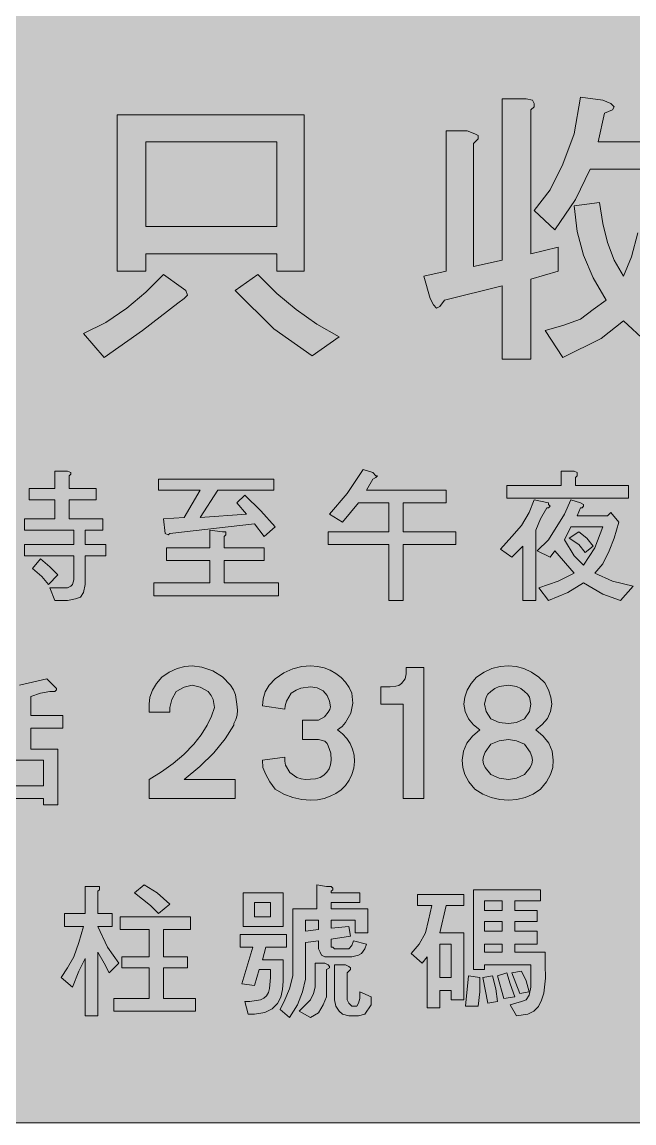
# Model space of a CAD drawing. Header units: metres. Extents: x 10 to 560, y 12 to 260.
# Drawn here: x 302.7 to 371.6, y 11.9 to 135.9 of the extents above; entities that cross this region are included whole.
import ezdxf

# ---------------------------------------------------------------- set-up
doc = ezdxf.new("R2010")
doc.units = ezdxf.units.M
doc.layers.add('FILL_FIREBRICK_C36B00', color=7, linetype='Continuous', true_color=0xc36b00)
doc.layers.add('FILL_WHITE_FFFFFF', color=7, linetype='Continuous', true_color=0xffffff)

msp = doc.modelspace()

# ---------------------------------------------------------------- hatches: boundary and pattern name
at = {"layer": 'FILL_FIREBRICK_C36B00', "true_color": 0xc36b00}
h = msp.add_hatch(color=7, dxfattribs=at)
h.dxf.hatch_style = 1
h.paths.add_polyline_path([(553.87, 259.79), (555.21, 259.38), (556.42, 258.71), (557.46, 257.76), (558.33, 256.72), (559.01, 255.51), (559.46, 254.17), (559.62, 252.72), (559.62, 18.9), (559.49, 17.64), (559.08, 16.38), (558.41, 15.05), (557.46, 13.86), (556.32, 12.94), (555.08, 12.33), (553.76, 11.99), (552.42, 11.88), (17.46, 11.88), (16.12, 11.99), (14.81, 12.33), (13.56, 12.94), (12.42, 13.86), (11.5, 15.03), (10.89, 16.31), (10.55, 17.63), (10.44, 18.9), (10.44, 252.72), (10.49, 254.07), (10.8, 255.42), (11.48, 256.66), (12.42, 257.76), (13.52, 258.71), (14.76, 259.38), (16.11, 259.79), (17.46, 259.92), (552.42, 259.92), (553.87, 259.79)])
at = {"layer": 'FILL_WHITE_FFFFFF', "true_color": 0xffffff}
h = msp.add_hatch(color=7, dxfattribs=at)
h.dxf.hatch_style = 1
h.paths.add_polyline_path([(350.46, 107.82), (350.46, 123.66), (352.8, 123.66), (353.7, 123.3), (354.06, 123.12), (354.06, 122.76), (353.52, 122.22), (353.52, 108.36), (356.76, 109.08), (356.76, 127.26), (359.46, 127.26), (360.18, 127.08), (360.36, 126.72), (360.36, 126.36), (360, 126), (360, 109.8), (363.06, 110.52), (363.06, 107.82), (360, 106.92), (360, 97.92), (356.76, 97.92), (356.76, 106.2), (350.28, 104.58), (349.74, 103.86), (349.38, 103.68), (349.02, 104.04), (348.66, 104.76), (347.94, 107.28), (350.46, 107.82)])
h = msp.add_hatch(color=7, dxfattribs=at)
h.dxf.hatch_style = 1
h.paths.add_polyline_path([(362.16, 117), (363.6, 119.88), (364.86, 123.3), (365.58, 127.44), (368.1, 127.08), (369, 126.72), (369.36, 126.36), (369.18, 126), (368.28, 125.64), (367.56, 122.4), (377.82, 122.4), (377.82, 119.34), (375.84, 119.34), (375.66, 115.2), (375.12, 111.24), (374.04, 107.82), (372.6, 104.76), (375.12, 102.42), (378.18, 100.62), (375.84, 97.92), (372.96, 99.9), (370.44, 102.24), (367.92, 100.26), (363.6, 98.1), (361.62, 101.16), (363.6, 101.7), (365.58, 102.42), (367.02, 103.5), (368.46, 104.58), (367.02, 107.1), (365.94, 109.62), (365.22, 112.32), (364.86, 115.2), (367.74, 115.56), (368.1, 113.22), (368.64, 111.06), (369.36, 109.08), (370.44, 107.28), (371.34, 109.44), (372.06, 112.14), (372.6, 115.38), (372.78, 119.34), (366.66, 119.34), (365.04, 115.92), (362.7, 112.5), (360.36, 114.66), (362.16, 117)])
h = msp.add_hatch(color=7, dxfattribs=at)
h.dxf.hatch_style = 1
h.paths.add_polyline_path([(334.44, 107.82), (331.38, 107.82), (331.38, 109.8), (316.62, 109.8), (316.62, 107.82), (313.38, 107.82), (313.38, 125.46), (334.44, 125.46), (334.44, 107.82)])
h.paths.add_polyline_path([(331.38, 122.4), (316.62, 122.4), (316.62, 112.86), (331.38, 112.86), (331.38, 122.4)], flags=16)
h = msp.add_hatch(color=7, dxfattribs=at)
h.dxf.hatch_style = 1
h.paths.add_polyline_path([(321.12, 105.66), (321.3, 105.12), (320.94, 104.76), (320.22, 104.22), (316.26, 101.16), (311.94, 98.1), (309.6, 100.8), (312.12, 102.06), (314.46, 103.68), (316.62, 105.48), (318.6, 107.46), (320.58, 106.02), (321.12, 105.66)])
h = msp.add_hatch(color=7, dxfattribs=at)
h.dxf.hatch_style = 1
h.paths.add_polyline_path([(331.38, 105.3), (333.54, 103.5), (335.88, 101.88), (338.4, 100.44), (335.34, 98.28), (331.02, 101.34), (326.7, 105.66), (329.22, 107.46), (331.38, 105.3)])
h = msp.add_hatch(color=7, dxfattribs=at)
h.dxf.hatch_style = 1
h.paths.add_polyline_path([(306.36, 82.08), (303.48, 82.08), (303.48, 83.34), (306.36, 83.34), (306.36, 85.32), (307.8, 85.32), (308.16, 85.14), (308.16, 84.96), (307.98, 84.78), (307.98, 83.34), (311.04, 83.34), (311.04, 82.08), (307.98, 82.08), (307.98, 79.92), (311.76, 79.92), (311.76, 78.66), (309.78, 78.66), (309.78, 77.04), (312.12, 77.04), (312.12, 75.78), (309.78, 75.78), (309.78, 72.54), (309.6, 71.64), (309.24, 71.1), (308.7, 70.92), (307.8, 70.74), (306.36, 70.74), (305.82, 72.18), (307.8, 72.18), (308.16, 72.36), (308.34, 72.54), (308.52, 73.08), (308.52, 75.78), (302.94, 75.78), (302.94, 77.04), (308.52, 77.04), (308.52, 78.66), (302.94, 78.66), (302.94, 79.92), (306.36, 79.92), (306.36, 82.08)])
h = msp.add_hatch(color=7, dxfattribs=at)
h.dxf.hatch_style = 1
h.paths.add_polyline_path([(318.06, 84.42), (331.02, 84.42), (331.02, 83.16), (324.72, 83.16), (322.74, 80.1), (327.96, 80.46), (326.88, 81.72), (327.78, 82.62), (329.58, 80.82), (331.2, 79.02), (329.94, 77.94), (328.86, 79.38), (319.32, 78.3), (319.14, 78.12), (318.78, 78.3), (318.6, 79.92), (320.94, 80.1), (322.74, 83.16), (318.06, 83.16), (318.06, 84.42)])
h = msp.add_hatch(color=7, dxfattribs=at)
h.dxf.hatch_style = 1
h.paths.add_polyline_path([(339.3, 82.8), (341.1, 85.5), (342.18, 85.14), (342.54, 84.78), (342.72, 84.78), (342.54, 84.6), (342.18, 84.42), (341.46, 83.16), (350.46, 83.16), (350.46, 81.72), (345.6, 81.72), (345.6, 78.48), (351.54, 78.48), (351.54, 77.04), (345.6, 77.04), (345.6, 70.74), (343.98, 70.74), (343.98, 77.04), (337.14, 77.04), (337.14, 78.48), (343.98, 78.48), (343.98, 81.72), (340.56, 81.72), (338.76, 79.56), (337.32, 80.46), (339.3, 82.8)])
h = msp.add_hatch(color=7, dxfattribs=at)
h.dxf.hatch_style = 1
h.paths.add_polyline_path([(363.42, 83.7), (363.42, 85.32), (364.86, 85.32), (365.22, 85.14), (365.22, 84.78), (365.04, 84.6), (365.04, 83.7), (370.98, 83.7), (370.98, 82.26), (357.3, 82.26), (357.3, 83.7), (363.42, 83.7)])
h = msp.add_hatch(color=7, dxfattribs=at)
h.dxf.hatch_style = 1
h.paths.add_polyline_path([(361.98, 81.54), (362.16, 81.36), (361.98, 81.18), (361.8, 81.18), (361.08, 79.92), (360.54, 78.66), (360.54, 70.74), (359.1, 70.74), (359.1, 76.86), (357.84, 75.6), (356.58, 76.5), (357.84, 77.94), (358.92, 79.2), (359.82, 80.64), (360.36, 82.08), (361.98, 81.72), (361.98, 81.54)])
h = msp.add_hatch(color=7, dxfattribs=at)
h.dxf.hatch_style = 1
h.paths.add_polyline_path([(365.94, 81.36), (365.76, 81.18), (365.58, 81.18), (365.22, 80.28), (368.64, 80.28), (369, 80.64), (369.9, 79.56), (369.36, 77.76), (368.82, 76.32), (368.1, 74.88), (367.2, 73.8), (369.18, 72.9), (371.52, 72.36), (370.08, 70.74), (368.1, 71.46), (365.94, 72.72), (364.14, 71.64), (361.98, 70.74), (360.9, 72.18), (363.06, 72.9), (364.86, 73.8), (362.7, 76.32), (362.16, 75.6), (360.72, 76.32), (361.98, 77.58), (363.78, 80.46), (364.5, 82.08), (365.58, 81.72), (365.94, 81.54), (365.94, 81.36)])
h.paths.add_polyline_path([(365.94, 74.7), (367.2, 76.68), (368.1, 79.02), (364.5, 79.02), (363.78, 77.58), (364.86, 75.78), (365.94, 74.7)], flags=16)
h = msp.add_hatch(color=7, dxfattribs=at)
h.dxf.hatch_style = 1
h.paths.add_polyline_path([(317.52, 72.72), (323.82, 72.72), (323.82, 75.24), (318.96, 75.24), (318.96, 76.68), (323.82, 76.68), (323.82, 78.66), (325.26, 78.48), (325.62, 78.48), (325.62, 78.12), (325.44, 77.94), (325.44, 76.68), (329.94, 76.68), (329.94, 75.24), (325.44, 75.24), (325.44, 72.72), (331.56, 72.72), (331.56, 71.28), (317.52, 71.28), (317.52, 72.72)])
h = msp.add_hatch(color=7, dxfattribs=at)
h.dxf.hatch_style = 1
h.paths.add_polyline_path([(366.3, 77.76), (367.02, 76.86), (366.12, 76.14), (365.4, 77.04), (364.32, 77.76), (365.4, 78.48), (366.3, 77.76)])
h = msp.add_hatch(color=7, dxfattribs=at)
h.dxf.hatch_style = 1
h.paths.add_polyline_path([(305.82, 74.52), (306.72, 73.62), (305.64, 72.54), (304.92, 73.44), (303.84, 74.34), (304.74, 75.42), (305.82, 74.52)])
h = msp.add_hatch(color=7, dxfattribs=at)
h.dxf.hatch_style = 1
h.paths.add_polyline_path([(316.98, 58.14), (316.98, 59.04), (317.08, 59.85), (317.36, 60.64), (317.82, 61.39), (318.42, 62.1), (319.26, 62.68), (320.13, 63.07), (321, 63.29), (321.84, 63.36), (322.94, 63.23), (324.18, 62.82), (325.24, 62.15), (326.16, 61.2), (326.5, 60.66), (326.72, 60.12), (326.88, 59.04), (326.95, 58.4), (326.9, 57.83), (326.75, 57.32), (326.52, 56.88), (326.52, 56.7), (325.55, 55.16), (324.27, 53.57), (322.72, 52.02), (320.94, 50.58), (326.7, 50.58), (326.7, 48.42), (316.98, 48.42), (316.98, 50.58), (318.4, 51.43), (319.7, 52.36), (320.9, 53.39), (322.02, 54.54), (322.87, 55.62), (323.53, 56.68), (324.02, 57.7), (324.36, 58.68), (324.2, 59.58), (323.98, 60.05), (323.64, 60.48), (322.74, 60.98), (321.84, 61.2), (320.94, 60.98), (320.04, 60.48), (319.55, 59.58), (319.32, 58.68), (319.32, 58.14), (316.98, 58.14)])
h = msp.add_hatch(color=7, dxfattribs=at)
h.dxf.hatch_style = 1
h.paths.add_polyline_path([(337.14, 54.36), (337.03, 54.63), (336.78, 54.9), (336.06, 55.08), (334.26, 55.08), (334.26, 57.24), (335.88, 57.24), (335.99, 57.24), (336.06, 57.24), (336.73, 57.62), (337.14, 58.14), (337.35, 58.44), (337.43, 58.77), (337.32, 59.4), (337.06, 60.03), (336.58, 60.55), (335.93, 60.89), (335.16, 61.02), (334.08, 60.86), (333.54, 60.64), (333, 60.3), (332.46, 59.4), (332.3, 58.88), (332.28, 58.5), (329.76, 58.86), (329.83, 59.67), (330.07, 60.46), (330.52, 61.21), (331.2, 61.92), (332.17, 62.6), (333.18, 63.05), (334.19, 63.29), (335.16, 63.36), (335.95, 63.3), (336.7, 63.14), (337.4, 62.87), (338.04, 62.51), (338.61, 62.06), (339.11, 61.54), (339.52, 60.95), (339.84, 60.3), (339.94, 59.17), (339.71, 58.03), (339.13, 56.98), (338.72, 56.54), (338.22, 56.16), (338.78, 55.71), (339.26, 55.2), (339.63, 54.61), (339.91, 53.98), (340.07, 53.3), (340.12, 52.59), (340.04, 51.86), (339.84, 51.12), (339.52, 50.48), (339.11, 49.91), (338.61, 49.42), (338.04, 49.01), (337.4, 48.68), (336.7, 48.44), (335.95, 48.29), (335.16, 48.24), (334.19, 48.31), (333.18, 48.53), (332.17, 48.92), (331.2, 49.5), (330.59, 50.31), (330.12, 51.12), (329.8, 51.93), (329.76, 52.74), (332.28, 53.1), (332.27, 52.63), (332.37, 52.17), (332.84, 51.37), (333.62, 50.8), (334.1, 50.64), (334.62, 50.58), (335.75, 50.64), (336.24, 50.8), (336.67, 51.05), (337.02, 51.38), (337.28, 51.77), (337.44, 52.23), (337.5, 52.74), (337.46, 53.55), (337.14, 54.36)])
h = msp.add_hatch(color=7, dxfattribs=at)
h.dxf.hatch_style = 1
h.paths.add_polyline_path([(362.39, 53.76), (362.52, 52.74), (362.45, 51.93), (362.21, 51.12), (361.76, 50.31), (361.08, 49.5), (360.24, 48.92), (359.35, 48.53), (358.42, 48.31), (357.48, 48.24), (356.51, 48.31), (355.52, 48.53), (354.57, 48.92), (353.7, 49.5), (353.02, 50.31), (352.57, 51.12), (352.33, 51.93), (352.26, 52.74), (352.39, 53.76), (352.78, 54.65), (353.4, 55.45), (354.24, 56.16), (353.54, 56.72), (352.98, 57.42), (352.58, 58.23), (352.44, 59.04), (352.54, 59.85), (352.82, 60.64), (353.28, 61.39), (353.88, 62.1), (354.72, 62.68), (355.61, 63.07), (356.54, 63.29), (357.48, 63.36), (358.32, 63.29), (359.19, 63.07), (360.06, 62.68), (360.9, 62.1), (361.58, 61.45), (361.98, 60.66), (362.23, 59.85), (362.34, 59.04), (362.21, 58.24), (361.85, 57.46), (361.28, 56.76), (360.54, 56.16), (361.38, 55.45), (362, 54.65), (362.39, 53.76)])
h.paths.add_polyline_path([(354.85, 53.64), (354.66, 53.17), (354.6, 52.74), (354.66, 52.33), (354.85, 51.93), (355.5, 51.12), (356.42, 50.71), (357.48, 50.58), (358.38, 50.71), (359.28, 51.12), (359.93, 51.93), (360.12, 52.33), (360.18, 52.74), (360.12, 53.17), (359.93, 53.64), (359.28, 54.54), (358.38, 54.94), (357.48, 55.08), (356.42, 54.94), (355.5, 54.54), (354.85, 53.64)], flags=16)
h.paths.add_polyline_path([(359.28, 57.42), (359.84, 58.23), (360, 59.04), (359.84, 59.83), (359.62, 60.18), (359.28, 60.48), (358.85, 60.82), (358.38, 61.04), (357.48, 61.2), (356.42, 61.04), (355.94, 60.82), (355.5, 60.48), (355.16, 60.18), (354.94, 59.83), (354.78, 59.04), (354.94, 58.23), (355.5, 57.42), (356.42, 57.01), (357.48, 56.88), (358.38, 57.01), (359.28, 57.42)], flags=16)
h = msp.add_hatch(color=7, dxfattribs=at)
h.dxf.hatch_style = 1
h.paths.add_polyline_path([(345.6, 48.42), (345.6, 59.04), (343.08, 59.04), (343.08, 61.02), (344.16, 61.02), (344.79, 61.07), (345.12, 61.17), (345.42, 61.38), (345.83, 61.92), (345.96, 62.46), (345.96, 63.18), (347.94, 63.18), (347.94, 48.42), (345.6, 48.42)])
h = msp.add_hatch(color=7, dxfattribs=at)
h.dxf.hatch_style = 1
h.paths.add_polyline_path([(305.46, 61.92), (306.36, 61.02), (306.54, 60.84), (306.54, 60.66), (306.36, 60.48), (305.82, 60.48), (304.74, 60.3), (303.66, 59.94), (303.66, 57.78), (307.26, 57.78), (307.26, 56.34), (303.66, 56.34), (303.66, 54), (306.72, 54), (306.72, 47.7), (305.1, 47.7), (305.1, 48.42), (300.96, 48.42), (300.96, 47.7), (299.34, 47.7), (299.34, 54), (302.22, 54), (302.22, 56.34), (298.98, 56.34), (298.98, 57.78), (302.22, 57.78), (302.22, 59.76), (299.88, 59.4), (298.8, 60.66), (302.4, 61.2), (305.46, 61.92)])
h.paths.add_polyline_path([(305.1, 52.74), (300.96, 52.74), (300.96, 49.86), (305.1, 49.86), (305.1, 52.74)], flags=16)
h = msp.add_hatch(color=7, dxfattribs=at)
h.dxf.hatch_style = 1
h.paths.add_polyline_path([(311.04, 38.52), (311.4, 38.52), (311.4, 38.16), (311.22, 37.98), (311.22, 35.46), (312.84, 35.46), (312.84, 34.02), (311.22, 34.02), (312.3, 31.68), (313.56, 29.88), (312.48, 28.8), (311.94, 29.88), (311.22, 31.14), (311.22, 23.94), (309.78, 23.94), (309.78, 30.42), (309.06, 28.98), (308.34, 27.18), (307.08, 28.26), (307.8, 29.34), (308.52, 30.6), (309.06, 32.22), (309.6, 34.02), (307.44, 34.02), (307.44, 35.46), (309.78, 35.46), (309.78, 38.52), (311.04, 38.52)])
h = msp.add_hatch(color=7, dxfattribs=at)
h.dxf.hatch_style = 1
h.paths.add_polyline_path([(317.88, 37.8), (319.32, 36.54), (318.06, 35.46), (317.16, 36.36), (315.36, 37.8), (316.44, 38.7), (317.88, 37.8)])
h = msp.add_hatch(color=7, dxfattribs=at)
h.dxf.hatch_style = 1
h.paths.add_polyline_path([(335.88, 38.7), (336.96, 38.52), (337.5, 38.52), (337.68, 38.34), (337.68, 38.16), (337.5, 37.98), (337.5, 37.8), (340.74, 37.8), (340.74, 36.72), (337.5, 36.72), (337.5, 36), (341.64, 36), (341.64, 33.3), (340.2, 33.3), (340.2, 34.74), (337.5, 34.74), (337.5, 33.84), (339.48, 34.02), (339.66, 32.94), (337.5, 32.58), (337.5, 31.68), (337.68, 31.68), (337.86, 31.5), (339.48, 31.5), (339.84, 31.86), (340.02, 32.4), (341.46, 32.04), (341.28, 31.5), (340.92, 30.96), (340.56, 30.78), (339.84, 30.6), (336.78, 30.6), (336.42, 30.78), (336.24, 31.14), (336.06, 31.5), (336.06, 32.4), (334.62, 32.22), (334.62, 28.08), (334.26, 26.64), (333.72, 25.2), (332.82, 23.76), (331.74, 24.66), (332.28, 25.74), (332.82, 27), (333.18, 28.44), (333.18, 36), (335.88, 36), (335.88, 38.7)])
h.paths.add_polyline_path([(336.06, 34.74), (334.62, 34.74), (334.62, 33.48), (336.06, 33.66), (336.06, 34.74)], flags=16)
h = msp.add_hatch(color=7, dxfattribs=at)
h.dxf.hatch_style = 1
h.paths.add_polyline_path([(332.1, 34.02), (327.6, 34.02), (327.6, 37.8), (332.1, 37.8), (332.1, 34.02)])
h.paths.add_polyline_path([(330.66, 36.72), (328.86, 36.72), (328.86, 35.1), (330.66, 35.1), (330.66, 36.72)], flags=16)
h = msp.add_hatch(color=7, dxfattribs=at)
h.dxf.hatch_style = 1
h.paths.add_polyline_path([(352.44, 37.62), (352.44, 36.36), (350.46, 36.36), (349.74, 33.3), (352.44, 33.3), (352.44, 25.74), (351, 25.74), (351, 26.82), (349.74, 26.82), (349.74, 24.84), (348.3, 24.84), (348.3, 30.6), (347.76, 29.88), (346.5, 30.96), (347.4, 32.04), (348.12, 33.3), (348.48, 34.74), (348.84, 36.36), (347.22, 36.36), (347.22, 37.62), (352.44, 37.62)])
h.paths.add_polyline_path([(351, 32.04), (349.74, 32.04), (349.74, 28.26), (351, 28.26), (351, 32.04)], flags=16)
h = msp.add_hatch(color=7, dxfattribs=at)
h.dxf.hatch_style = 1
h.paths.add_polyline_path([(358.2, 35.82), (360.72, 35.82), (360.72, 34.56), (358.2, 34.56), (358.2, 33.48), (360.72, 33.48), (360.72, 32.04), (358.2, 32.04), (358.2, 31.14), (361.62, 31.14), (361.62, 29.7), (361.65, 28.21), (361.45, 26.5), (361.21, 25.7), (360.84, 25), (360.32, 24.46), (359.64, 24.12), (358.38, 23.94), (357.66, 25.2), (358.92, 25.56), (359.46, 25.74), (359.82, 26.28), (360, 27.18), (360, 29.7), (354.78, 29.7), (354.78, 29.16), (353.52, 29.16), (353.52, 38.16), (361.08, 38.16), (361.08, 36.9), (358.2, 36.9), (358.2, 35.82)])
h.paths.add_polyline_path([(354.78, 31.14), (356.76, 31.14), (356.76, 32.04), (354.78, 32.04), (354.78, 31.14)], flags=16)
h.paths.add_polyline_path([(354.78, 36.9), (354.78, 35.82), (356.76, 35.82), (356.76, 36.9), (354.78, 36.9)], flags=16)
h.paths.add_polyline_path([(356.76, 34.56), (354.78, 34.56), (354.78, 33.48), (356.76, 33.48), (356.76, 34.56)], flags=16)
h = msp.add_hatch(color=7, dxfattribs=at)
h.dxf.hatch_style = 1
h.paths.add_polyline_path([(321.66, 35.1), (321.66, 33.66), (318.6, 33.66), (318.6, 30.6), (321.3, 30.6), (321.3, 29.34), (318.6, 29.34), (318.6, 25.92), (322.2, 25.92), (322.2, 24.48), (313.02, 24.48), (313.02, 25.92), (316.98, 25.92), (316.98, 29.34), (313.92, 29.34), (313.92, 30.6), (316.98, 30.6), (316.98, 33.66), (313.74, 33.66), (313.74, 35.1), (321.66, 35.1)])
h = msp.add_hatch(color=7, dxfattribs=at)
h.dxf.hatch_style = 1
h.paths.add_polyline_path([(332.46, 33.12), (332.46, 31.68), (330.12, 31.68), (329.76, 30.24), (332.1, 30.24), (332.1, 29.88), (332.1, 27.85), (332.02, 26.91), (331.81, 26.06), (331.44, 25.33), (330.86, 24.74), (330.01, 24.33), (328.86, 24.12), (328.14, 24.12), (327.78, 25.56), (328.32, 25.56), (329.52, 25.74), (329.93, 25.93), (330.23, 26.21), (330.43, 26.57), (330.56, 27.03), (330.66, 28.26), (330.66, 29.16), (329.4, 29.16), (328.86, 27.36), (327.42, 27.54), (328.68, 31.68), (327.24, 31.68), (327.24, 33.12), (332.46, 33.12)])
h = msp.add_hatch(color=7, dxfattribs=at)
h.dxf.hatch_style = 1
h.paths.add_polyline_path([(334.62, 25.2), (335.16, 25.74), (335.52, 26.46), (335.7, 27.18), (335.7, 29.88), (336.78, 29.88), (337.14, 29.7), (337.32, 29.52), (337.32, 29.34), (336.96, 29.16), (336.96, 26.1), (336.6, 25.2), (336.06, 24.3), (335.16, 23.76), (333.9, 24.48), (334.62, 25.2)])
h = msp.add_hatch(color=7, dxfattribs=at)
h.dxf.hatch_style = 1
h.paths.add_polyline_path([(339.12, 29.7), (339.48, 29.52), (339.66, 29.34), (339.66, 29.16), (339.3, 28.8), (339.3, 25.74), (339.48, 25.38), (339.84, 25.02), (340.38, 25.02), (340.56, 25.38), (340.74, 25.92), (340.74, 26.64), (342, 26.1), (342, 25.2), (341.28, 24.12), (340.56, 23.94), (339.48, 23.94), (338.76, 24.12), (338.4, 24.48), (338.04, 25.02), (337.86, 25.74), (337.86, 29.7), (339.12, 29.7)])
h = msp.add_hatch(color=7, dxfattribs=at)
h.dxf.hatch_style = 1
h.paths.add_polyline_path([(356.22, 28.44), (357.3, 28.8), (357.66, 27.54), (358.2, 26.1), (356.94, 25.92), (356.22, 28.44)])
h = msp.add_hatch(color=7, dxfattribs=at)
h.dxf.hatch_style = 1
h.paths.add_polyline_path([(357.84, 28.8), (358.92, 28.98), (359.46, 27.9), (359.82, 26.64), (358.74, 26.46), (357.84, 28.8)])
h = msp.add_hatch(color=7, dxfattribs=at)
h.dxf.hatch_style = 1
h.paths.add_polyline_path([(352.98, 28.44), (354.24, 28.26), (354.24, 26.64), (354.06, 25.02), (352.62, 25.02), (352.98, 28.44)])
h = msp.add_hatch(color=7, dxfattribs=at)
h.dxf.hatch_style = 1
h.paths.add_polyline_path([(354.6, 28.26), (355.68, 28.44), (356.04, 27), (356.22, 25.56), (355.14, 25.38), (354.6, 28.26)])

# ---------------------------------------------------------------- linework, layer by layer
at = {"layer": 'FILL_FIREBRICK_C36B00', "lineweight": 0, "true_color": 0xc36b00}
msp.add_lwpolyline([(552.42, 11.88), (17.46, 11.88), (16.12, 11.99), (14.81, 12.33), (13.56, 12.94), (12.42, 13.86), (11.5, 15.03), (10.89, 16.31), (10.55, 17.63), (10.44, 18.9), (10.44, 252.72), (10.49, 254.07), (10.8, 255.42), (11.48, 256.66), (12.42, 257.76), (13.52, 258.71), (14.76, 259.38), (16.11, 259.79), (17.46, 259.92), (552.42, 259.92)], dxfattribs=at)
at = {"layer": 'FILL_WHITE_FFFFFF', "lineweight": 0, "true_color": 0xffffff}
for points in [[(350.46, 107.82), (350.46, 123.66), (352.8, 123.66), (353.7, 123.3), (354.06, 123.12), (354.06, 122.76), (353.52, 122.22), (353.52, 108.36), (356.76, 109.08), (356.76, 127.26), (359.46, 127.26), (360.18, 127.08), (360.36, 126.72), (360.36, 126.36), (360, 126), (360, 109.8), (363.06, 110.52), (363.06, 107.82), (360, 106.92), (360, 97.92), (356.76, 97.92), (356.76, 106.2), (350.28, 104.58), (349.74, 103.86), (349.38, 103.68), (349.02, 104.04), (348.66, 104.76), (347.94, 107.28)], [(334.44, 107.82), (331.38, 107.82), (331.38, 109.8), (316.62, 109.8), (316.62, 107.82), (313.38, 107.82), (313.38, 125.46), (334.44, 125.46)], [(331.38, 122.4), (316.62, 122.4), (316.62, 112.86), (331.38, 112.86)], [(321.12, 105.66), (321.3, 105.12), (320.94, 104.76), (320.22, 104.22), (316.26, 101.16), (311.94, 98.1), (309.6, 100.8), (312.12, 102.06), (314.46, 103.68), (316.62, 105.48), (318.6, 107.46), (320.58, 106.02)], [(331.38, 105.3), (333.54, 103.5), (335.88, 101.88), (338.4, 100.44), (335.34, 98.28), (331.02, 101.34), (326.7, 105.66), (329.22, 107.46)], [(306.36, 82.08), (303.48, 82.08), (303.48, 83.34), (306.36, 83.34), (306.36, 85.32), (307.8, 85.32), (308.16, 85.14), (308.16, 84.96), (307.98, 84.78), (307.98, 83.34), (311.04, 83.34), (311.04, 82.08), (307.98, 82.08), (307.98, 79.92), (311.76, 79.92), (311.76, 78.66), (309.78, 78.66), (309.78, 77.04), (312.12, 77.04), (312.12, 75.78), (309.78, 75.78), (309.78, 72.54), (309.6, 71.64), (309.24, 71.1), (308.7, 70.92), (307.8, 70.74), (306.36, 70.74), (305.82, 72.18), (307.8, 72.18), (308.16, 72.36), (308.34, 72.54), (308.52, 73.08), (308.52, 75.78), (302.94, 75.78), (302.94, 77.04), (308.52, 77.04), (308.52, 78.66), (302.94, 78.66), (302.94, 79.92), (306.36, 79.92)], [(318.06, 84.42), (331.02, 84.42), (331.02, 83.16), (324.72, 83.16), (322.74, 80.1), (327.96, 80.46), (326.88, 81.72), (327.78, 82.62), (329.58, 80.82), (331.2, 79.02), (329.94, 77.94), (328.86, 79.38), (319.32, 78.3), (319.14, 78.12), (318.78, 78.3), (318.6, 79.92), (320.94, 80.1), (322.74, 83.16), (318.06, 83.16)], [(339.3, 82.8), (341.1, 85.5), (342.18, 85.14), (342.54, 84.78), (342.72, 84.78), (342.54, 84.6), (342.18, 84.42), (341.46, 83.16), (350.46, 83.16), (350.46, 81.72), (345.6, 81.72), (345.6, 78.48), (351.54, 78.48), (351.54, 77.04), (345.6, 77.04), (345.6, 70.74), (343.98, 70.74), (343.98, 77.04), (337.14, 77.04), (337.14, 78.48), (343.98, 78.48), (343.98, 81.72), (340.56, 81.72), (338.76, 79.56), (337.32, 80.46)], [(363.42, 83.7), (363.42, 85.32), (364.86, 85.32), (365.22, 85.14), (365.22, 84.78), (365.04, 84.6), (365.04, 83.7), (370.98, 83.7), (370.98, 82.26), (357.3, 82.26), (357.3, 83.7)], [(361.98, 81.54), (362.16, 81.36), (361.98, 81.18), (361.8, 81.18), (361.08, 79.92), (360.54, 78.66), (360.54, 70.74), (359.1, 70.74), (359.1, 76.86), (357.84, 75.6), (356.58, 76.5), (357.84, 77.94), (358.92, 79.2), (359.82, 80.64), (360.36, 82.08), (361.98, 81.72)], [(365.94, 81.36), (365.76, 81.18), (365.58, 81.18), (365.22, 80.28), (368.64, 80.28), (369, 80.64), (369.9, 79.56), (369.36, 77.76), (368.82, 76.32), (368.1, 74.88), (367.2, 73.8), (369.18, 72.9), (371.52, 72.36), (370.08, 70.74), (368.1, 71.46), (365.94, 72.72), (364.14, 71.64), (361.98, 70.74), (360.9, 72.18), (363.06, 72.9), (364.86, 73.8), (362.7, 76.32), (362.16, 75.6), (360.72, 76.32), (361.98, 77.58), (363.78, 80.46), (364.5, 82.08), (365.58, 81.72), (365.94, 81.54)], [(317.52, 72.72), (323.82, 72.72), (323.82, 75.24), (318.96, 75.24), (318.96, 76.68), (323.82, 76.68), (323.82, 78.66), (325.26, 78.48), (325.62, 78.48), (325.62, 78.12), (325.44, 77.94), (325.44, 76.68), (329.94, 76.68), (329.94, 75.24), (325.44, 75.24), (325.44, 72.72), (331.56, 72.72), (331.56, 71.28), (317.52, 71.28)], [(365.94, 74.7), (367.2, 76.68), (368.1, 79.02), (364.5, 79.02), (363.78, 77.58), (364.86, 75.78)], [(366.3, 77.76), (367.02, 76.86), (366.12, 76.14), (365.4, 77.04), (364.32, 77.76), (365.4, 78.48)], [(305.82, 74.52), (306.72, 73.62), (305.64, 72.54), (304.92, 73.44), (303.84, 74.34), (304.74, 75.42)], [(316.98, 58.14), (316.98, 59.04), (317.08, 59.85), (317.36, 60.64), (317.82, 61.39), (318.42, 62.1), (319.26, 62.68), (320.13, 63.07), (321, 63.29), (321.84, 63.36), (322.94, 63.23), (324.18, 62.82), (325.24, 62.15), (326.16, 61.2), (326.5, 60.66), (326.72, 60.12), (326.88, 59.04), (326.95, 58.4), (326.9, 57.83), (326.75, 57.32), (326.52, 56.88), (326.52, 56.7), (325.55, 55.16), (324.27, 53.57), (322.72, 52.02), (320.94, 50.58), (326.7, 50.58), (326.7, 48.42), (316.98, 48.42), (316.98, 50.58), (318.4, 51.43), (319.7, 52.36), (320.9, 53.39), (322.02, 54.54), (322.87, 55.62), (323.53, 56.68), (324.02, 57.7), (324.36, 58.68), (324.2, 59.58), (323.98, 60.05), (323.64, 60.48), (322.74, 60.98), (321.84, 61.2), (320.94, 60.98), (320.04, 60.48), (319.55, 59.58), (319.32, 58.68), (319.32, 58.14)], [(337.14, 54.36), (337.03, 54.63), (336.78, 54.9), (336.06, 55.08), (334.26, 55.08), (334.26, 57.24), (335.88, 57.24), (335.99, 57.24), (336.06, 57.24), (336.73, 57.62), (337.14, 58.14), (337.35, 58.44), (337.43, 58.77), (337.32, 59.4), (337.06, 60.03), (336.58, 60.55), (335.93, 60.89), (335.16, 61.02), (334.08, 60.86), (333.54, 60.64), (333, 60.3), (332.46, 59.4), (332.3, 58.88), (332.28, 58.5), (329.76, 58.86), (329.83, 59.67), (330.07, 60.46), (330.52, 61.21), (331.2, 61.92), (332.17, 62.6), (333.18, 63.05), (334.19, 63.29), (335.16, 63.36), (335.95, 63.3), (336.7, 63.14), (337.4, 62.87), (338.04, 62.51), (338.61, 62.06), (339.11, 61.54), (339.52, 60.95), (339.84, 60.3), (339.94, 59.17), (339.71, 58.03), (339.13, 56.98), (338.72, 56.54), (338.22, 56.16), (338.78, 55.71), (339.26, 55.2), (339.63, 54.61), (339.91, 53.98), (340.07, 53.3), (340.12, 52.59), (340.04, 51.86), (339.84, 51.12), (339.52, 50.48), (339.11, 49.91), (338.61, 49.42), (338.04, 49.01), (337.4, 48.68), (336.7, 48.44), (335.95, 48.29), (335.16, 48.24), (334.19, 48.31), (333.18, 48.53), (332.17, 48.92), (331.2, 49.5), (330.59, 50.31), (330.12, 51.12), (329.8, 51.93), (329.76, 52.74), (332.28, 53.1), (332.27, 52.63), (332.37, 52.17), (332.84, 51.37), (333.62, 50.8), (334.1, 50.64), (334.62, 50.58), (335.75, 50.64), (336.24, 50.8), (336.67, 51.05), (337.02, 51.38), (337.28, 51.77), (337.44, 52.23), (337.5, 52.74), (337.46, 53.55)], [(362.39, 53.76), (362.52, 52.74), (362.45, 51.93), (362.21, 51.12), (361.76, 50.31), (361.08, 49.5), (360.24, 48.92), (359.35, 48.53), (358.42, 48.31), (357.48, 48.24), (356.51, 48.31), (355.52, 48.53), (354.57, 48.92), (353.7, 49.5), (353.02, 50.31), (352.57, 51.12), (352.33, 51.93), (352.26, 52.74), (352.39, 53.76), (352.78, 54.65), (353.4, 55.45), (354.24, 56.16), (353.54, 56.72), (352.98, 57.42), (352.58, 58.23), (352.44, 59.04), (352.54, 59.85), (352.82, 60.64), (353.28, 61.39), (353.88, 62.1), (354.72, 62.68), (355.61, 63.07), (356.54, 63.29), (357.48, 63.36), (358.32, 63.29), (359.19, 63.07), (360.06, 62.68), (360.9, 62.1), (361.58, 61.45), (361.98, 60.66), (362.23, 59.85), (362.34, 59.04), (362.21, 58.24), (361.85, 57.46), (361.28, 56.76), (360.54, 56.16), (361.38, 55.45), (362, 54.65)], [(345.6, 48.42), (345.6, 59.04), (343.08, 59.04), (343.08, 61.02), (344.16, 61.02), (344.79, 61.07), (345.12, 61.17), (345.42, 61.38), (345.83, 61.92), (345.96, 62.46), (345.96, 63.18), (347.94, 63.18), (347.94, 48.42)], [(359.28, 57.42), (359.84, 58.23), (360, 59.04), (359.84, 59.83), (359.62, 60.18), (359.28, 60.48), (358.85, 60.82), (358.38, 61.04), (357.48, 61.2), (356.42, 61.04), (355.94, 60.82), (355.5, 60.48), (355.16, 60.18), (354.94, 59.83), (354.78, 59.04), (354.94, 58.23), (355.5, 57.42), (356.42, 57.01), (357.48, 56.88), (358.38, 57.01)], [(354.85, 53.64), (354.66, 53.17), (354.6, 52.74), (354.66, 52.33), (354.85, 51.93), (355.5, 51.12), (356.42, 50.71), (357.48, 50.58), (358.38, 50.71), (359.28, 51.12), (359.93, 51.93), (360.12, 52.33), (360.18, 52.74), (360.12, 53.17), (359.93, 53.64), (359.28, 54.54), (358.38, 54.94), (357.48, 55.08), (356.42, 54.94), (355.5, 54.54)], [(305.1, 52.74), (300.96, 52.74), (300.96, 49.86), (305.1, 49.86)], [(311.04, 38.52), (311.4, 38.52), (311.4, 38.16), (311.22, 37.98), (311.22, 35.46), (312.84, 35.46), (312.84, 34.02), (311.22, 34.02), (312.3, 31.68), (313.56, 29.88), (312.48, 28.8), (311.94, 29.88), (311.22, 31.14), (311.22, 23.94), (309.78, 23.94), (309.78, 30.42), (309.06, 28.98), (308.34, 27.18), (307.08, 28.26), (307.8, 29.34), (308.52, 30.6), (309.06, 32.22), (309.6, 34.02), (307.44, 34.02), (307.44, 35.46), (309.78, 35.46), (309.78, 38.52)], [(317.88, 37.8), (319.32, 36.54), (318.06, 35.46), (317.16, 36.36), (315.36, 37.8), (316.44, 38.7)], [(335.88, 38.7), (336.96, 38.52), (337.5, 38.52), (337.68, 38.34), (337.68, 38.16), (337.5, 37.98), (337.5, 37.8), (340.74, 37.8), (340.74, 36.72), (337.5, 36.72), (337.5, 36), (341.64, 36), (341.64, 33.3), (340.2, 33.3), (340.2, 34.74), (337.5, 34.74), (337.5, 33.84), (339.48, 34.02), (339.66, 32.94), (337.5, 32.58), (337.5, 31.68), (337.68, 31.68), (337.86, 31.5), (339.48, 31.5), (339.84, 31.86), (340.02, 32.4), (341.46, 32.04), (341.28, 31.5), (340.92, 30.96), (340.56, 30.78), (339.84, 30.6), (336.78, 30.6), (336.42, 30.78), (336.24, 31.14), (336.06, 31.5), (336.06, 32.4), (334.62, 32.22), (334.62, 28.08), (334.26, 26.64), (333.72, 25.2), (332.82, 23.76), (331.74, 24.66), (332.28, 25.74), (332.82, 27), (333.18, 28.44), (333.18, 36), (335.88, 36)], [(332.1, 34.02), (327.6, 34.02), (327.6, 37.8), (332.1, 37.8)], [(352.44, 37.62), (352.44, 36.36), (350.46, 36.36), (349.74, 33.3), (352.44, 33.3), (352.44, 25.74), (351, 25.74), (351, 26.82), (349.74, 26.82), (349.74, 24.84), (348.3, 24.84), (348.3, 30.6), (347.76, 29.88), (346.5, 30.96), (347.4, 32.04), (348.12, 33.3), (348.48, 34.74), (348.84, 36.36), (347.22, 36.36), (347.22, 37.62)], [(358.2, 35.82), (360.72, 35.82), (360.72, 34.56), (358.2, 34.56), (358.2, 33.48), (360.72, 33.48), (360.72, 32.04), (358.2, 32.04), (358.2, 31.14), (361.62, 31.14), (361.62, 29.7), (361.65, 28.21), (361.45, 26.5), (361.21, 25.7), (360.84, 25), (360.32, 24.46), (359.64, 24.12), (358.38, 23.94), (357.66, 25.2), (358.92, 25.56), (359.46, 25.74), (359.82, 26.28), (360, 27.18), (360, 29.7), (354.78, 29.7), (354.78, 29.16), (353.52, 29.16), (353.52, 38.16), (361.08, 38.16), (361.08, 36.9), (358.2, 36.9)], [(330.66, 36.72), (328.86, 36.72), (328.86, 35.1), (330.66, 35.1)], [(354.78, 36.9), (354.78, 35.82), (356.76, 35.82), (356.76, 36.9)], [(321.66, 35.1), (321.66, 33.66), (318.6, 33.66), (318.6, 30.6), (321.3, 30.6), (321.3, 29.34), (318.6, 29.34), (318.6, 25.92), (322.2, 25.92), (322.2, 24.48), (313.02, 24.48), (313.02, 25.92), (316.98, 25.92), (316.98, 29.34), (313.92, 29.34), (313.92, 30.6), (316.98, 30.6), (316.98, 33.66), (313.74, 33.66), (313.74, 35.1)], [(336.06, 34.74), (334.62, 34.74), (334.62, 33.48), (336.06, 33.66)], [(356.76, 34.56), (354.78, 34.56), (354.78, 33.48), (356.76, 33.48)], [(332.46, 33.12), (332.46, 31.68), (330.12, 31.68), (329.76, 30.24), (332.1, 30.24), (332.1, 29.88), (332.1, 27.85), (332.02, 26.91), (331.81, 26.06), (331.44, 25.33), (330.86, 24.74), (330.01, 24.33), (328.86, 24.12), (328.14, 24.12), (327.78, 25.56), (328.32, 25.56), (329.52, 25.74), (329.93, 25.93), (330.23, 26.21), (330.43, 26.57), (330.56, 27.03), (330.66, 28.26), (330.66, 29.16), (329.4, 29.16), (328.86, 27.36), (327.42, 27.54), (328.68, 31.68), (327.24, 31.68), (327.24, 33.12)], [(351, 32.04), (349.74, 32.04), (349.74, 28.26), (351, 28.26)], [(354.78, 31.14), (356.76, 31.14), (356.76, 32.04), (354.78, 32.04)], [(334.62, 25.2), (335.16, 25.74), (335.52, 26.46), (335.7, 27.18), (335.7, 29.88), (336.78, 29.88), (337.14, 29.7), (337.32, 29.52), (337.32, 29.34), (336.96, 29.16), (336.96, 26.1), (336.6, 25.2), (336.06, 24.3), (335.16, 23.76), (333.9, 24.48)], [(339.12, 29.7), (339.48, 29.52), (339.66, 29.34), (339.66, 29.16), (339.3, 28.8), (339.3, 25.74), (339.48, 25.38), (339.84, 25.02), (340.38, 25.02), (340.56, 25.38), (340.74, 25.92), (340.74, 26.64), (342, 26.1), (342, 25.2), (341.28, 24.12), (340.56, 23.94), (339.48, 23.94), (338.76, 24.12), (338.4, 24.48), (338.04, 25.02), (337.86, 25.74), (337.86, 29.7)], [(356.22, 28.44), (357.3, 28.8), (357.66, 27.54), (358.2, 26.1), (356.94, 25.92)], [(357.84, 28.8), (358.92, 28.98), (359.46, 27.9), (359.82, 26.64), (358.74, 26.46)], [(352.98, 28.44), (354.24, 28.26), (354.24, 26.64), (354.06, 25.02), (352.62, 25.02)], [(354.6, 28.26), (355.68, 28.44), (356.04, 27), (356.22, 25.56), (355.14, 25.38)]]:
    msp.add_lwpolyline(points, close=True, dxfattribs=at)
for points in [[(372.78, 119.34), (366.66, 119.34), (365.04, 115.92), (362.7, 112.5), (360.36, 114.66), (362.16, 117), (363.6, 119.88), (364.86, 123.3), (365.58, 127.44), (368.1, 127.08), (369, 126.72), (369.36, 126.36), (369.18, 126), (368.28, 125.64), (367.56, 122.4), (377.82, 122.4)], [(372.96, 99.9), (370.44, 102.24), (367.92, 100.26), (363.6, 98.1), (361.62, 101.16), (363.6, 101.7), (365.58, 102.42), (367.02, 103.5), (368.46, 104.58), (367.02, 107.1), (365.94, 109.62), (365.22, 112.32), (364.86, 115.2), (367.74, 115.56), (368.1, 113.22), (368.64, 111.06), (369.36, 109.08), (370.44, 107.28), (371.34, 109.44), (372.06, 112.14)], [(302.4, 61.2), (305.46, 61.92), (306.36, 61.02), (306.54, 60.84), (306.54, 60.66), (306.36, 60.48), (305.82, 60.48), (304.74, 60.3), (303.66, 59.94), (303.66, 57.78), (307.26, 57.78), (307.26, 56.34), (303.66, 56.34), (303.66, 54), (306.72, 54), (306.72, 47.7), (305.1, 47.7), (305.1, 48.42), (300.96, 48.42)]]:
    msp.add_lwpolyline(points, dxfattribs=at)

doc.saveas('drawing.dxf')
